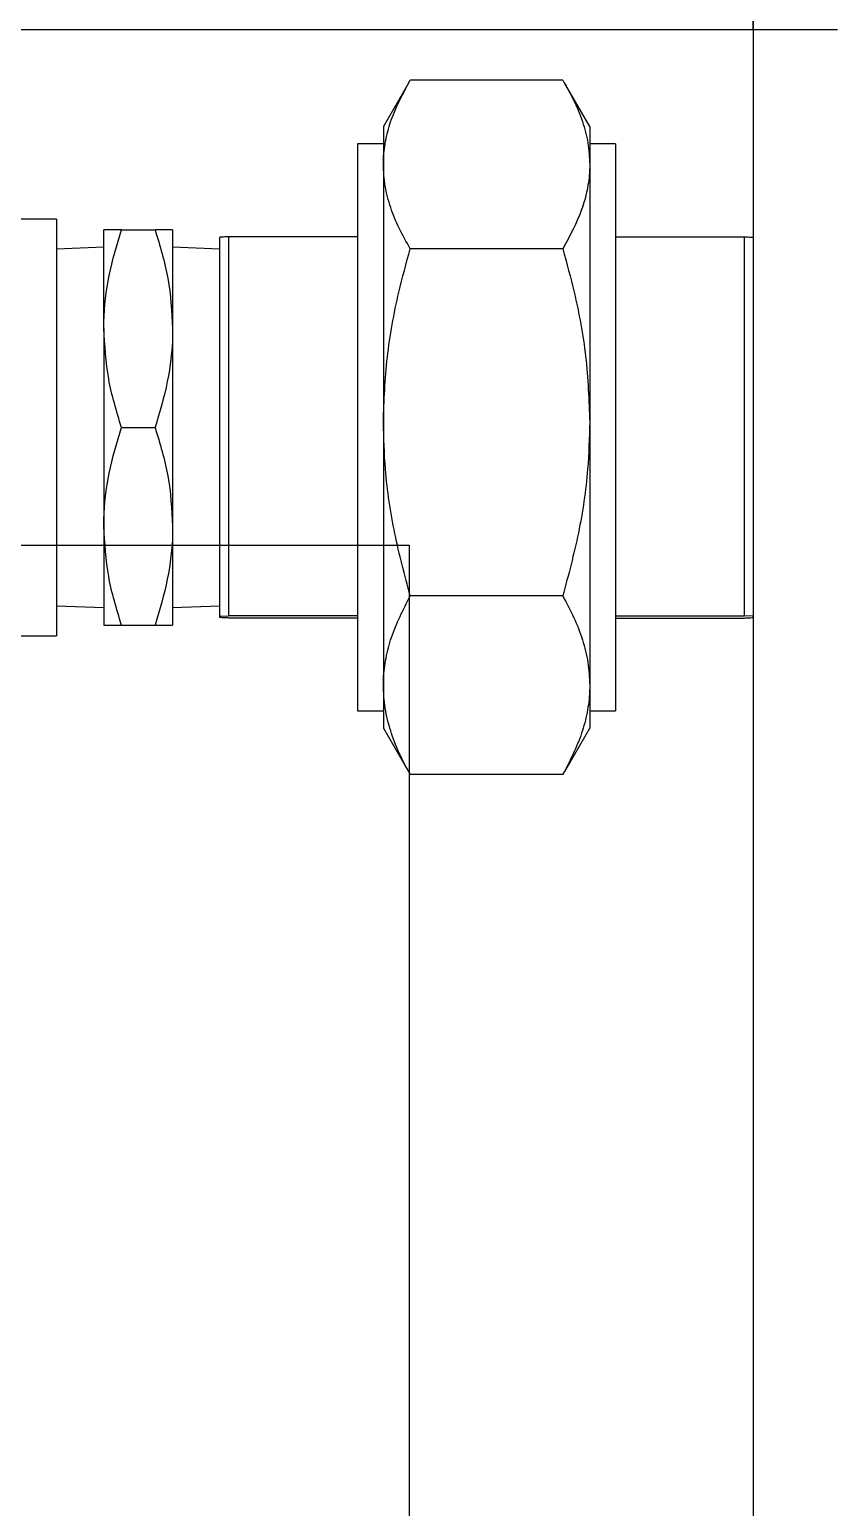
# Model space of a CAD drawing. Header units: millimetres. Extents: x 12318 to 17800, y 6541 to 10165.
# Drawn here: x 15351.44 to 15358.23, y 7317.83 to 7330.26 of the extents above; entities that cross this region are included whole.
import ezdxf

# ---------------------------------------------------------------- set-up
doc = ezdxf.new("R2010")
doc.units = ezdxf.units.MM
doc.layers.add('Equipment', color=123, linetype='Continuous')

# ---------------------------------------------------------------- blocks, each defined once
blk = doc.blocks.new('A$Cbe2ee938')
at = {"layer": 'Equipment'}
for p, q in [((27000, 807), (27000, 933.3)), ((27000, 889.3), (27000, 225)), ((25000, 807), (27000, 807)), ((27000, 807), (27009.81, 807)), ((26959.92, 800.75), (26957, 795.7)), ((26977.87, 801.11), (26960.13, 801.11)), ((26981, 795.7), (26978.09, 800.74)), ((26957, 795.7), (26957, 791.3)), ((26981, 795.7), (26981, 791.3)), ((26957, 793.7), (26954, 793.7)), ((26954, 793.7), (26954, 761.25)), ((26984, 793.7), (26981, 793.7)), ((26984, 793.7), (26984, 761.25)), ((26957, 791.3), (26957, 761.29)), ((26981, 791.3), (26981, 761.29)), ((26919, 784.95), (26913.5, 784.95)), ((26919, 784.95), (26919, 736.45)), ((26924.5, 772.2), (26924.5, 783.7)), ((26926.55, 783.7), (26930.45, 783.7)), ((26932.5, 783.7), (26932.5, 772.2)), ((26938, 738.72), (26938, 782.83)), ((26954, 782.89), (26939, 782.89)), ((26939, 782.89), (26939, 738.78)), ((26984, 782.89), (26999, 782.89)), ((26999, 738.78), (26999, 782.89)), ((27000, 782.83), (27000, 738.72)), ((26924.5, 781.66), (26919, 781.46)), ((26938, 781.46), (26932.5, 781.66)), ((26977.87, 781.49), (26960.13, 781.49)), ((26924.5, 772.2), (26924.5, 749.2)), ((26932.5, 772.2), (26932.5, 749.2)), ((26926.55, 760.7), (26930.45, 760.7)), ((26954, 761.25), (26954, 727.7)), ((26957, 761.29), (26957, 730.69)), ((26981, 761.29), (26981, 730.69)), ((26984, 761.25), (26984, 727.7)), ((26924.5, 749.2), (26924.5, 737.7)), ((26932.5, 749.2), (26932.5, 737.7)), ((25040, 747), (26960, 747)), ((26960, 747), (26960, 527)), ((26919, 739.94), (26924.5, 739.75)), ((26932.5, 739.75), (26938, 739.94)), ((26977.87, 741.08), (26960.13, 741.08)), ((26938, 738.72), (26939, 738.78)), ((26938, 738.57), (26938, 738.72)), ((26954, 738.78), (26939, 738.78)), ((26954, 738.51), (26939, 738.51)), ((26984, 738.78), (26999, 738.78)), ((26984, 738.51), (26999, 738.51)), ((27000, 738.72), (26999, 738.78)), ((27000, 738.57), (27000, 738.72)), ((26913.5, 736.45), (26919, 736.45)), ((26926.55, 737.7), (26930.45, 737.7)), ((26957, 730.69), (26957, 725.7)), ((26981, 730.69), (26981, 725.7)), ((26954, 727.7), (26957, 727.7)), ((26981, 727.7), (26984, 727.7)), ((26957, 725.7), (26959.92, 720.65)), ((26978.09, 720.66), (26981, 725.7)), ((26959.95, 720.67), (26960.13, 720.29)), ((26977.87, 720.29), (26960.13, 720.29)), ((26977.87, 720.29), (26978.08, 720.67))]:
    blk.add_line(p, q, dxfattribs=at)
for points, knots in [([(26957, 791.3), (26957, 791.53), (26957.02, 792.53), (26957.26, 794.29), (26958.1, 797.35), (26959.31, 799.6), (26960.13, 801.11)], [0, 0, 0, 0, 0.070094, 0.300499, 0.53094, 1, 1, 1, 1]), ([(26977.87, 801.11), (26978.32, 800.32), (26979.22, 798.73), (26980.2, 796.29), (26980.87, 793.81), (26980.96, 792.14), (26981, 791.3)], [0, 0, 0, 0, 0.247711, 0.495365, 0.747705, 1, 1, 1, 1]), ([(26960.13, 781.49), (26959.68, 782.29), (26958.78, 783.87), (26957.8, 786.31), (26957.13, 788.79), (26957.04, 790.46), (26957, 791.3)], [0, 0, 0, 0, 0.247711, 0.495365, 0.747705, 1, 1, 1, 1]), ([(26981, 791.3), (26981, 791.07), (26980.98, 790.07), (26980.74, 788.31), (26979.9, 785.25), (26978.69, 783), (26977.87, 781.49)], [0, 0, 0, 0, 0.070094, 0.300499, 0.53094, 1, 1, 1, 1]), ([(26924.5, 772.2), (26924.5, 772.47), (26924.52, 774.54), (26924.97, 778.43), (26926.02, 781.93), (26926.55, 783.7)], [0, 0, 0, 0, 0.0701108, 0.5307951, 1, 1, 1, 1]), ([(26926.55, 783.7), (26926.11, 783.7), (26925.23, 783.7), (26924.59, 783.7), (26924.52, 783.7), (26924.5, 783.7)], [0, 0, 0, 0, 0.383432, 0.770555, 1, 1, 1, 1]), ([(26930.45, 783.7), (26931.02, 781.83), (26932.18, 778.06), (26932.39, 774.17), (26932.5, 772.2)], [0, 0, 0, 0, 0.495458, 1, 1, 1, 1]), ([(26932.5, 783.7), (26932.48, 783.7), (26932.41, 783.7), (26931.78, 783.7), (26930.89, 783.7), (26930.45, 783.7)], [0, 0, 0, 0, 0.229444, 0.612524, 1, 1, 1, 1]), ([(26939, 782.89), (26938.85, 782.88), (26938.45, 782.86), (26938.17, 782.84), (26938, 782.83)], [0, 0, 0, 0, 0.369429, 1, 1, 1, 1]), ([(26999, 782.89), (26999.15, 782.88), (26999.55, 782.86), (26999.83, 782.84), (27000, 782.83)], [0, 0, 0, 0, 0.369429, 1, 1, 1, 1]), ([(26957, 761.29), (26957.09, 763.82), (26957.29, 768.91), (26958.54, 775.66), (26959.67, 779.81), (26960.13, 781.49)], [0, 0, 0, 0, 0.370045, 0.745154, 1, 1, 1, 1]), ([(26977.87, 781.49), (26978.33, 779.81), (26979.45, 775.69), (26980.71, 768.95), (26980.9, 763.85), (26981, 761.29)], [0, 0, 0, 0, 0.254847, 0.625163, 1, 1, 1, 1]), ([(26926.55, 760.7), (26925.98, 762.57), (26924.82, 766.34), (26924.61, 770.23), (26924.5, 772.2)], [0, 0, 0, 0, 0.495458, 1, 1, 1, 1]), ([(26932.5, 772.2), (26932.5, 771.93), (26932.48, 769.86), (26932.03, 765.97), (26930.98, 762.47), (26930.45, 760.7)], [0, 0, 0, 0, 0.070111, 0.530795, 1, 1, 1, 1]), ([(26924.5, 749.2), (26924.5, 749.47), (26924.52, 751.54), (26924.97, 755.43), (26926.02, 758.93), (26926.55, 760.7)], [0, 0, 0, 0, 0.070111, 0.530795, 1, 1, 1, 1]), ([(26930.45, 760.7), (26931.02, 758.83), (26932.18, 755.06), (26932.39, 751.17), (26932.5, 749.2)], [0, 0, 0, 0, 0.495458, 1, 1, 1, 1]), ([(26960.13, 741.08), (26959.49, 743.5), (26958.2, 748.34), (26957.17, 755.13), (26957.05, 759.47), (26957, 761.29)], [0, 0, 0, 0, 0.365191, 0.733498, 1, 1, 1, 1]), ([(26981, 761.29), (26980.95, 759.47), (26980.83, 755.15), (26979.81, 748.37), (26978.52, 743.52), (26977.87, 741.08)], [0, 0, 0, 0, 0.266501, 0.631403, 1, 1, 1, 1]), ([(26926.55, 737.7), (26925.98, 739.57), (26924.82, 743.34), (26924.61, 747.23), (26924.5, 749.2)], [0, 0, 0, 0, 0.495458, 1, 1, 1, 1]), ([(26932.5, 749.2), (26932.5, 748.93), (26932.48, 746.86), (26932.03, 742.97), (26930.98, 739.47), (26930.45, 737.7)], [0, 0, 0, 0, 0.070111, 0.530795, 1, 1, 1, 1]), ([(26957, 730.69), (26957, 730.93), (26957.02, 731.99), (26957.26, 733.86), (26958.1, 737.1), (26959.31, 739.49), (26960.13, 741.08)], [0, 0, 0, 0, 0.070094, 0.300499, 0.53094, 1, 1, 1, 1]), ([(26977.87, 741.08), (26978.32, 740.24), (26979.22, 738.56), (26980.2, 735.98), (26980.87, 733.35), (26980.96, 731.58), (26981, 730.69)], [0, 0, 0, 0, 0.247711, 0.495365, 0.747705, 1, 1, 1, 1]), ([(26939, 738.51), (26938.85, 738.52), (26938.45, 738.54), (26938.17, 738.56), (26938, 738.57)], [0, 0, 0, 0, 0.369429, 1, 1, 1, 1]), ([(26999, 738.51), (26999.15, 738.52), (26999.55, 738.54), (26999.83, 738.56), (27000, 738.57)], [0, 0, 0, 0, 0.369429, 1, 1, 1, 1]), ([(26924.5, 737.7), (26924.52, 737.7), (26924.59, 737.7), (26925.22, 737.7), (26926.11, 737.7), (26926.55, 737.7)], [0, 0, 0, 0, 0.229444, 0.612524, 1, 1, 1, 1]), ([(26930.45, 737.7), (26930.89, 737.7), (26931.77, 737.7), (26932.41, 737.7), (26932.48, 737.7), (26932.5, 737.7)], [0, 0, 0, 0, 0.383432, 0.770555, 1, 1, 1, 1]), ([(26960.13, 720.29), (26959.68, 721.13), (26958.78, 722.81), (26957.8, 725.4), (26957.13, 728.02), (26957.04, 729.8), (26957, 730.69)], [0, 0, 0, 0, 0.247711, 0.495365, 0.747705, 1, 1, 1, 1]), ([(26981, 730.69), (26981, 730.44), (26980.98, 729.38), (26980.74, 727.52), (26979.9, 724.27), (26978.69, 721.89), (26977.87, 720.29)], [0, 0, 0, 0, 0.070094, 0.300499, 0.53094, 1, 1, 1, 1])]:
    blk.add_open_spline(points, degree=3, knots=knots, dxfattribs=at)

msp = doc.modelspace()

# ---------------------------------------------------------------- block references
at = {"xscale": 0.072267749473635, "yscale": 0.072267749473635, "zscale": 0.072267749473635}
msp.add_blockref('A$Cbe2ee938', (13406.294, 7271.941), dxfattribs=at)

doc.saveas('drawing.dxf')
